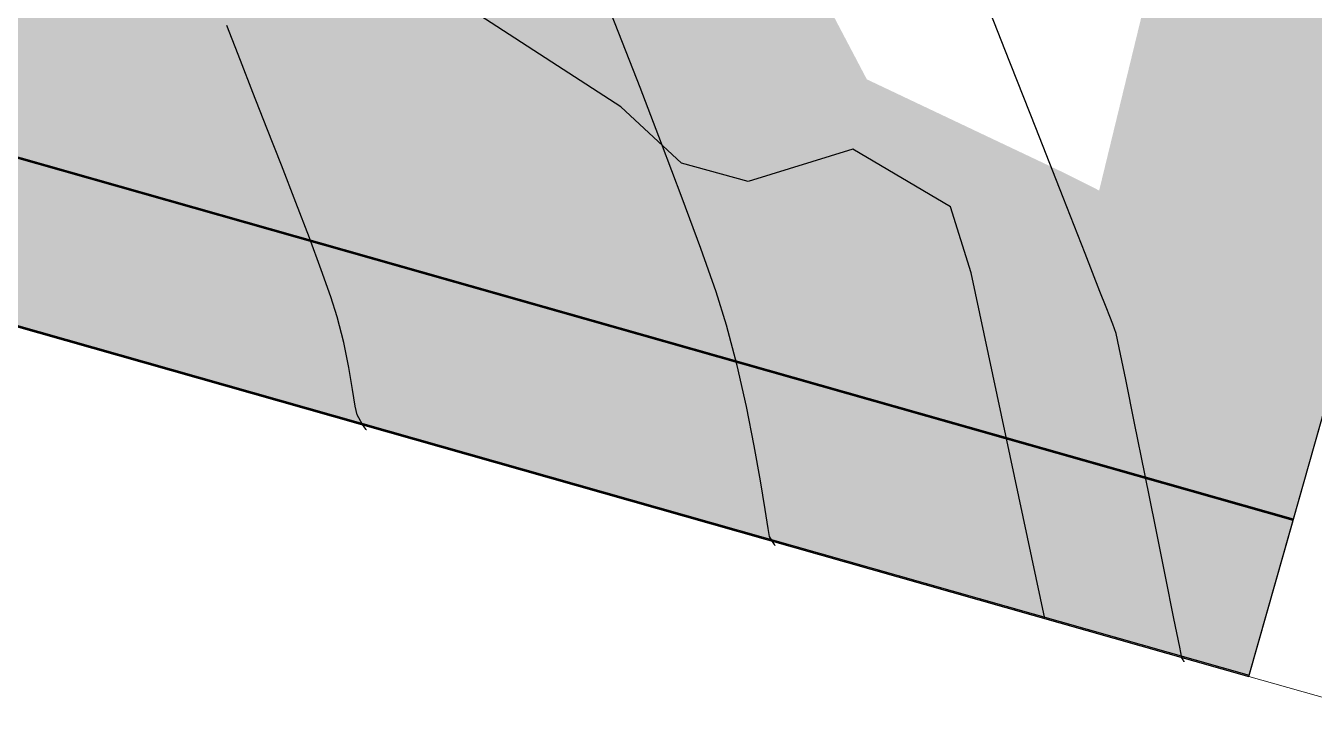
# Model space of a CAD drawing. Header units: millimetres. Extents: x 340454 to 342791, y 6993867 to 6995092.
# Drawn here: x 340771.98 to 340803.83, y 6994420.66 to 6994437.44 of the extents above; entities that cross this region are included whole.
import ezdxf

# ---------------------------------------------------------------- set-up
doc = ezdxf.new("R2010")
doc.units = ezdxf.units.MM
doc.header["$LTSCALE"] = 10
for name, color, linetype in [('Logo Inovar', 104, 'Continuous'), ('Lotes', 7, 'Continuous'), ('T-HM-CURVA_INTERMEDIARIA', 45, 'Continuous'), ('T-HM-CURVA_MESTRA', 20, 'Continuous'), ('TRAMA', 7, 'Continuous'), ('URB-Quadras', 3, 'Continuous')]:
    doc.layers.add(name, color=color, linetype=linetype)
doc.layers.add('PDF_VIAS', color=7, linetype='Continuous', true_color=0x818181)

msp = doc.modelspace()

# ---------------------------------------------------------------- hatches: boundary and pattern name
at = {"layer": 'Logo Inovar'}
h = msp.add_hatch(dxfattribs=at)
h.set_pattern_fill('GRASS', color=253, scale=0.05)
h.set_pattern_definition([(90, (337861.4994795502, 6993200.848015128), (-0.8980256120000001, 0.8980256120000001), [0.238125, -1.557926224]), (45, (337861.4994795502, 6993200.848015128), (-0.8980256121069154, 0.8980256121069154), [0.238125, -1.031875]), (135, (337861.4994795502, 6993200.848015128), (-0.8980256121069154, -0.8980256121069152), [0.238125, -1.031875])])
h.paths.add_polyline_path([(340796.2246580883, 6994427.226784871), (340795.3492992758, 6994431.340994197), (340794.8356540943, 6994432.973388739), (340792.4254932362, 6994434.3975747), (340789.8327444349, 6994433.59418775), (340788.1894529429, 6994434.050657608), (340786.6922318046, 6994435.438325981), (340785.1272172448, 6994436.453261166), (340779.3156788801, 6994440.222130106), (340773.9498992763, 6994443.059427108), (340773.0984739545, 6994443.430734787), (340748.2706992771, 6994448.085894198), (340714.7618042867, 6994455.266422826), (340712.6866083247, 6994450.934835074)])
at = {"layer": 'TRAMA'}
h = msp.add_hatch(dxfattribs=at)
h.set_pattern_fill('MUDST', color=253, scale=0.8)
h.set_pattern_definition([(0, (340635.80377947, 6994418.669295673), (0.4, 0.2), [0.2, -0.2, 0, -0.2, 0, -0.2])])
edge = h.paths.add_edge_path()
edge.add_line((340775.2415900321, 6994463.544010231), (340773.926956835, 6994467.451392227))
edge.add_line((340773.926956835, 6994467.451392227), (340773.9634744253, 6994470.080658616))
edge.add_line((340773.9634744253, 6994470.080658616), (340774.8764141432, 6994473.184653659))
edge.add_line((340774.8764141432, 6994473.184653659), (340775.2781076196, 6994475.850437636))
edge.add_line((340775.2781076196, 6994475.850437636), (340772.3567005207, 6994478.479704026))
edge.add_line((340772.3567005207, 6994478.479704026), (340772.1113163687, 6994478.56879254))
edge.add_arc((340767.3695685561, 6994475.545401261), 5.62361690937754, -34.95139549330008, 32.522038567593995, ccw=False)
edge.add_arc((340777.8891214546, 6994467.081107953), 7.900370997729873, 138.4255521696535, 185.7549853842249)
edge.add_arc((340763.7674326897, 6994465.308064565), 6.337497923340344, 8.402893336363604, 8.903292699112399, ccw=False)
edge.add_arc((340763.7122437732, 6994465.674823641), 6.349340429803295, -132.91346437279537, 5.054143466917878, ccw=False)
edge.add_line((340759.3890223452, 6994461.024675216), (340758.6532879491, 6994458.189724213))
edge.add_arc((340759.3498656192, 6994458.087026017), 0.7041074988444227, 171.6131574558095, 219.1842201996361)
edge.add_arc((340763.377193621, 6994463.712554177), 7.600189761903664, 233.0076796841595, 307.83901238882)
edge.add_arc((340770.751698473, 6994453.50958394), 5.000291640619234, -10.29082750913659, 122.84783326294561, ccw=False)
edge.add_arc((340781.3975773245, 6994453.004215658), 5.739147931130092, 183.8755596439495, 221.0511416022535)
edge.add_arc((340774.7480246409, 6994446.18660715), 3.831837472670708, -82.83534843441782, 52.709844923004084, ccw=False)
edge.add_line((340775.2259357328, 6994442.384689291), (340779.3156788801, 6994440.222130106))
edge.add_line((340779.3156788801, 6994440.222130106), (340785.1272172448, 6994436.453261166))
edge.add_line((340785.1272172448, 6994436.453261166), (340786.6922318046, 6994435.438325981))
edge.add_line((340786.6922318046, 6994435.438325981), (340788.1894529429, 6994434.050657608))
edge.add_line((340788.1894529429, 6994434.050657608), (340789.8327444349, 6994433.59418775))
edge.add_line((340789.8327444349, 6994433.59418775), (340792.4254932362, 6994434.3975747))
edge.add_line((340792.4254932362, 6994434.3975747), (340794.8356540943, 6994432.973388739))
edge.add_line((340794.8356540943, 6994432.973388739), (340795.3492992758, 6994431.340994197))
edge.add_line((340795.3492992758, 6994431.340994197), (340796.2246580883, 6994427.22678487))
edge.add_line((340796.2246580883, 6994427.226784871), (340803.3063628259, 6994425.217001162))
edge.add_line((340803.3063628259, 6994425.217001162), (340814.8207168676, 6994465.865040171))
edge.add_arc((340823.0024518378, 6994471.620362343), 10.00322550096473, 142.1474801481181, 215.1239111554315, ccw=False)
edge.add_line((340815.1039763781, 6994477.758652482), (340815.4399930966, 6994514.817981791))
edge.add_arc((340798.3779635882, 6994522.633541154), 18.76688091038982, 303.10439731711165, 335.38902857192556, ccw=False)
edge.add_line((340808.6278006035, 6994506.912960367), (340808.0057075338, 6994472.384672696))
edge.add_line((340808.0057075338, 6994472.384672696), (340798.512794486, 6994433.373198987))
edge.add_line((340798.512794486, 6994433.373198987), (340797.6268719293, 6994433.818692997))
edge.add_line((340797.6268719293, 6994433.818692997), (340792.7700326273, 6994436.119301088))
edge.add_line((340792.7700326273, 6994436.119301088), (340790.9441531894, 6994439.588472017))
edge.add_line((340790.9441531894, 6994439.588472017), (340792.185751206, 6994442.546396706))
edge.add_line((340792.185751206, 6994442.546396706), (340790.9441531894, 6994444.700934443))
edge.add_line((340790.9441531894, 6994444.700934443), (340790.2868365913, 6994446.745919412))
edge.add_line((340790.2868365913, 6994446.745919412), (340790.7250476561, 6994449.995984809))
edge.add_line((340790.7250476561, 6994449.995984809), (340789.2643441081, 6994450.397678287))
edge.add_line((340789.2643441081, 6994450.397678287), (340786.1968666546, 6994450.069019986))
edge.add_line((340786.1968666546, 6994450.069019986), (340784.3709872158, 6994449.66732651))
edge.add_line((340784.3709872158, 6994449.66732651), (340784.9187510477, 6994447.731894307))
edge.add_line((340784.9187510477, 6994447.731894307), (340783.7867057964, 6994445.577356572))
edge.add_line((340783.7867057964, 6994445.577356572), (340782.1434143034, 6994445.321733451))
edge.add_line((340782.1434143034, 6994445.321733451), (340778.1629971291, 6994448.170105372))
edge.add_line((340778.1629971291, 6994448.170105372), (340777.8708564208, 6994452.26007531))
edge.add_line((340777.8708564208, 6994452.26007531), (340777.1770222343, 6994455.254517589))
edge.add_line((340777.1770222343, 6994455.254517589), (340776.4466704594, 6994460.038321714))
edge.add_line((340776.4466704594, 6994460.038321714), (340775.2415900321, 6994463.544010231))
h = msp.add_hatch(dxfattribs=at)
h.set_pattern_fill('AR-HBONE', color=253, scale=0.0015)
h.set_pattern_definition([(45, (337861.4994795502, 6993610.78793008), (0, 0.2155261469056597), [0.4572000000000001, -0.1524]), (135, (337861.6072425502, 6993610.89569308), (2.131628207280301e-17, 0.2155261469056597), [0.4572000000000001, -0.1524])])
h.paths.add_polyline_path([(340709.0568874719, 6994447.806982649), (340802.2142924753, 6994421.368964994), (340803.3046390708, 6994425.217490363), (340710.7400513044, 6994451.48726683)])

# ---------------------------------------------------------------- linework, layer by layer
at = {"layer": 'Lotes', "color": 253}
for p, q in [((340802.2143440475, 6994421.369147025), (340814.8207168676, 6994465.865040171)), ((340709.0569390441, 6994447.80716468), (340802.2143440475, 6994421.369147025))]:
    msp.add_line(p, q, dxfattribs=at)
at = {"layer": 'Lotes'}
msp.add_lwpolyline([(340814.8296901638, 6994465.896712184, -0.3296365296011478), (340815.1129496743, 6994477.790324494), (340815.6275645545, 6994534.547269193), (340837.6918527535, 6994554.89342866, -0.01954912389128214), (340816.0881231818, 6994580.139579329, -0.01115473295770869), (340804.4535534656, 6994595.590278958), (340780.2366630904, 6994577.232246371), (340785.597147237, 6994569.969349294), (340782.2520063446, 6994557.079764986), (340779.0083927853, 6994544.581388451), (340775.4333531746, 6994530.805952393), (340771.7739909458, 6994516.70560222), (340768.9476800381, 6994505.815187168), (340765.681632828, 6994493.230368704), (340762.6880162802, 6994481.695287187), (340758.9881128874, 6994467.438722741), (340754.7892308826, 6994451.259480867), (340715.382214468, 6994462.082285518, -0.04130069244914397), (340714.8638121338, 6994460.516104633), (340710.7490761728, 6994451.519120874), (340803.3136639392, 6994425.249344407), (340814.8296901638, 6994465.896712184, -0.3296365296011478)], format="xyb", close=True, dxfattribs=at)
at = {"layer": 'Lotes', "color": 253}
msp.add_lwpolyline([(340710.7400513044, 6994451.48726683), (340709.0568874719, 6994447.806982649), (340802.2142924753, 6994421.368964994), (340803.3046390708, 6994425.217490363), (340710.7400513044, 6994451.48726683)], close=True, dxfattribs=at)
at = {"layer": 'Lotes'}
msp.add_lwpolyline([(340710.749075952, 6994451.519120511), (340709.0659121195, 6994447.83883633), (340802.2233171229, 6994421.400818675), (340803.3136637184, 6994425.249344043), (340710.749075952, 6994451.519120511)], close=True, dxfattribs=at)
at = {"layer": 'PDF_VIAS', "color": 253}
msp.add_lwpolyline([(340797.166273456, 6994422.801168), (340795.3492992758, 6994431.340994197), (340794.8356540943, 6994432.973388739), (340792.4254932362, 6994434.3975747), (340789.8327444349, 6994433.59418775), (340788.1894529429, 6994434.050657608), (340786.6922318046, 6994435.438325981), (340785.1272172448, 6994436.453261166), (340779.3156788801, 6994440.222130106), (340773.9498992763, 6994443.059427108), (340773.0984739545, 6994443.430734787), (340748.2706992771, 6994448.085894198), (340714.670178974, 6994455.279862336)], dxfattribs=at)
at = {"layer": 'T-HM-CURVA_INTERMEDIARIA', "color": 45, "linetype": 'Continuous', "lineweight": -3, "flags": 128}
for points, elevation in [([(340800.6155093721, 6994421.726969235), (340800.6121225787, 6994421.73251299), (340800.5965126483, 6994421.75806448), (340800.585314913, 6994421.776393765), (340800.5566940063, 6994421.823242587), (340800.5033364418, 6994422.089306979), (340800.3606516005, 6994422.802027716), (340800.1532740457, 6994423.836879952), (340799.9058383405, 6994425.069338838), (340799.6429790481, 6994426.374879527), (340799.3893307317, 6994427.62897717), (340799.1695279545, 6994428.707106921), (340799.0082052796, 6994429.484743934), (340798.9299972705, 6994429.837363359), (340798.8530033254, 6994430.073496124), (340798.7782357806, 6994430.257028978), (340798.6840636734, 6994430.488084899), (340798.5326206792, 6994430.874765377), (340798.163045289, 6994431.816359099), (340797.6191543598, 6994433.201338333), (340796.9447647485, 6994434.918175345), (340796.1836933123, 6994436.855342403), (340795.3797569078, 6994438.901311774)], 722), ([(340790.5069941115, 6994424.593713912), (340790.5048557334, 6994424.597214168), (340790.4945454544, 6994424.614090797), (340790.4873443288, 6994424.625878134), (340790.4354705093, 6994424.701670442), (340790.3642649843, 6994424.827343534), (340790.3314333982, 6994425.019049463), (340790.2567995586, 6994425.495659026), (340790.1417451245, 6994426.196998064), (340789.9876517549, 6994427.062892422), (340789.7959011087, 6994428.033167938), (340789.5678748451, 6994429.047650455), (340789.304954623, 6994430.046165815), (340789.042511919, 6994430.87145531), (340788.667148695, 6994431.941678983), (340788.2090083205, 6994433.186364437), (340787.6982341658, 6994434.53503928), (340787.1649696009, 6994435.917231117), (340786.6393579957, 6994437.262467555), (340786.1515427202, 6994438.500276199)], 721)]:
    msp.add_lwpolyline(points, dxfattribs=dict(at, elevation=elevation))
at = {"layer": 'T-HM-CURVA_MESTRA', "color": 20, "linetype": 'Continuous', "lineweight": -3, "elevation": 720, "flags": 128}
msp.add_lwpolyline([(340780.398478851, 6994427.46045859), (340780.3975115652, 6994427.462041915), (340780.3926398063, 6994427.470016371), (340780.3893737445, 6994427.475362503), (340780.3055455285, 6994427.589846039), (340780.1718359622, 6994427.83144448), (340780.1241714855, 6994428.047757), (340780.0572043296, 6994428.455042792), (340779.9648770135, 6994428.996524706), (340779.8411320559, 6994429.615425583), (340779.6799119755, 6994430.254968271), (340779.5211048966, 6994430.748450364), (340779.2846740708, 6994431.41191887), (340778.9893986112, 6994432.202915645), (340778.6540576305, 6994433.078982539), (340778.2974302412, 6994433.997661406), (340777.9382955562, 6994434.916494104), (340777.5954326884, 6994435.793022483), (340777.2876207503, 6994436.584788395), (340776.9529630677, 6994437.445790576)], dxfattribs=at)
at = {"layer": 'URB-Quadras', "color": 252, "lineweight": 0}
for points in [[(340837.6918525246, 6994554.893428299, -0.0195491238912916), (340816.088122953, 6994580.139578967, -0.01115473295770325), (340804.4535532367, 6994595.590278597), (340780.2366628615, 6994577.23224601), (340785.5971470081, 6994569.969348933), (340782.2520061157, 6994557.079764625), (340779.0083925564, 6994544.58138809), (340775.4333529457, 6994530.805952032), (340771.7739907169, 6994516.705601859), (340768.9476798092, 6994505.815186807), (340765.6816325991, 6994493.230368342), (340762.6880160513, 6994481.695286825), (340758.9881126586, 6994467.43872238), (340754.7892306537, 6994451.259480505), (340715.3822142391, 6994462.082285156, -0.04130069239981519), (340714.8638119058, 6994460.516104273), (340709.0659121114, 6994447.838836332), (340802.2233171148, 6994421.400818677), (340814.8146837231, 6994465.843745373, -0.3270258552742779), (340815.1129494454, 6994477.790324134), (340815.6275643256, 6994534.547268832), (340837.6918525246, 6994554.893428299, -0.01914531053851413)], [(340826.0950188016, 6994461.943596274, -0.32773453147052), (340814.8146837231, 6994465.843745373), (340802.2142924754, 6994421.368964994), (340804.5205408604, 6994420.714453037), (340929.1782366569, 6994394.607916404, -0.03004857197711849), (340864.2475374824, 6994432.500655167, -0.0257602058208063)]]:
    msp.add_lwpolyline(points, format="xyb", close=True, dxfattribs=at)
at = {"layer": 'URB-Quadras', "color": 252}
msp.add_lwpolyline([(340710.7490244916, 6994451.518938874), (340709.0658606591, 6994447.838654693), (340802.2232656625, 6994421.400637038), (340803.313612258, 6994425.249162407), (340710.7490244916, 6994451.518938874)], close=True, dxfattribs=at)

doc.saveas('drawing.dxf')
